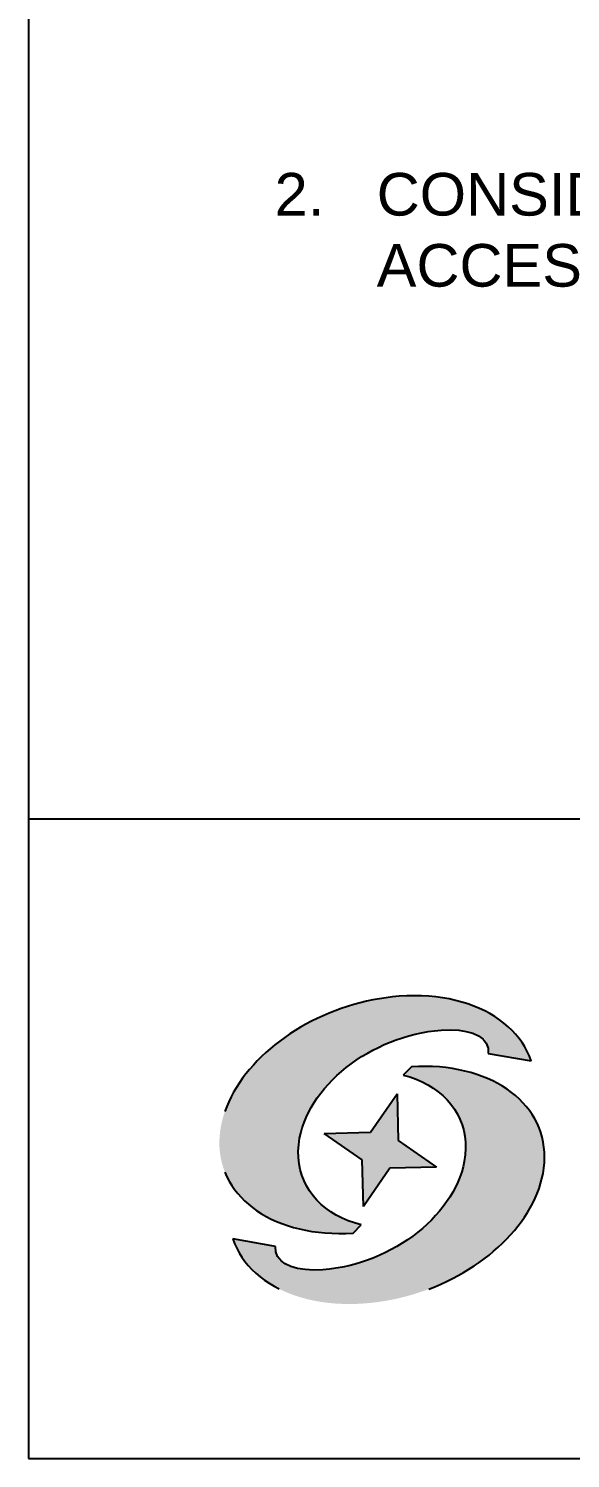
# Model space of a CAD drawing. Header units: millimetres. Extents: x 20 to 208, y 10 to 269.
# Drawn here: x 20 to 45.4, y 10 to 77.1 of the extents above; entities that cross this region are included whole.
import ezdxf

# ---------------------------------------------------------------- set-up
doc = ezdxf.new("R2010")
doc.units = ezdxf.units.MM
doc.header["$MEASUREMENT"] = 0
doc.layers.get('0').update_dxf_attribs({"linetype": 'CONTINUOUS'})
doc.layers.add('BOR-A1', color=7, linetype='CONTINUOUS')
doc.layers.add('G-ANNO-SYMB', color=5, linetype='CONTINUOUS')
doc.layers.add('N-ANNO-TEXT', color=2, linetype='CONTINUOUS', lineweight=25)
doc.styles.add('_CGS_2-5_NOTES', font='arial.ttf', dxfattribs={"height": 2.5})

msp = doc.modelspace()

# ---------------------------------------------------------------- hatches: boundary and pattern name
at = {"layer": 'BOR-A1', "linetype": 'Continuous'}
h = msp.add_hatch(color=7, dxfattribs=at)
h.paths.add_polyline_path([(43.57, 28.64), (43.484, 28.866), (43.383, 29.086), (43.267, 29.299), (43.138, 29.504), (42.994, 29.703), (42.837, 29.893), (42.667, 30.076), (42.485, 30.25), (42.289, 30.416), (42.082, 30.573), (41.863, 30.721), (41.632, 30.86), (41.39, 30.989), (41.138, 31.108), (40.874, 31.218), (40.601, 31.316), (40.318, 31.404), (40.025, 31.482), (39.723, 31.548), (39.412, 31.602), (39.093, 31.645), (38.765, 31.676), (38.43, 31.694), (38.087, 31.7), (37.736, 31.693), (37.379, 31.673), (37.068, 31.645), (36.759, 31.608), (36.451, 31.561), (36.145, 31.506), (35.842, 31.441), (35.541, 31.368), (35.244, 31.287), (34.949, 31.198), (34.659, 31.101), (34.372, 30.996), (34.089, 30.884), (33.81, 30.765), (33.536, 30.638), (33.268, 30.505), (33.004, 30.365), (32.746, 30.219), (32.494, 30.066), (32.248, 29.908), (32.009, 29.744), (31.776, 29.574), (31.551, 29.399), (31.332, 29.218), (31.121, 29.033), (30.919, 28.843), (30.724, 28.649), (30.538, 28.45), (30.36, 28.247), (30.192, 28.041), (30.033, 27.831), (29.883, 27.617), (29.743, 27.4), (29.614, 27.18), (29.495, 26.957), (29.387, 26.732), (29.29, 26.504), (29.204, 26.274), (29.13, 26.042), (29.068, 25.809), (29.019, 25.573), (28.978, 25.315), (28.954, 25.062), (28.945, 24.812), (28.952, 24.568), (28.974, 24.328), (29.01, 24.093), (29.062, 23.864), (29.127, 23.641), (29.207, 23.423), (29.3, 23.211), (29.407, 23.006), (29.527, 22.807), (29.66, 22.615), (29.805, 22.43), (29.962, 22.252), (30.131, 22.081), (30.312, 21.918), (30.504, 21.764), (30.708, 21.617), (30.921, 21.479), (31.146, 21.349), (31.38, 21.228), (31.625, 21.116), (31.879, 21.014), (32.142, 20.921), (32.414, 20.838), (32.695, 20.764), (32.984, 20.702), (33.281, 20.649), (33.586, 20.607), (33.898, 20.576), (34.218, 20.557), (34.545, 20.548), (34.878, 20.552), (35.217, 20.567), (35.579, 20.937), (34.684, 21.254), (33.794, 21.796), (33.063, 22.642), (32.663, 23.674), (32.641, 24.697), (32.843, 25.627), (33.291, 26.576), (33.941, 27.459), (34.764, 28.254), (35.731, 28.938), (36.675, 29.419), (37.533, 29.744), (38.428, 29.975), (39.473, 30.117), (40.573, 30.062), (41.382, 29.688), (41.646, 28.978)])
h.paths.add_polyline_path([(37.895, 17.653), (38.19, 17.741), (38.481, 17.838), (38.768, 17.942), (39.051, 18.054), (39.329, 18.173), (39.603, 18.3), (39.871, 18.433), (40.135, 18.572), (40.393, 18.718), (40.645, 18.871), (40.891, 19.029), (41.13, 19.193), (41.363, 19.363), (41.589, 19.538), (41.807, 19.718), (42.018, 19.903), (42.221, 20.093), (42.415, 20.287), (42.602, 20.485), (42.779, 20.688), (42.948, 20.895), (43.107, 21.105), (43.256, 21.319), (43.396, 21.536), (43.525, 21.755), (43.644, 21.978), (43.752, 22.204), (43.849, 22.431), (43.935, 22.661), (44.009, 22.893), (44.071, 23.127), (44.121, 23.362), (44.161, 23.619), (44.186, 23.872), (44.194, 24.121), (44.188, 24.365), (44.166, 24.605), (44.129, 24.839), (44.078, 25.068), (44.013, 25.291), (43.934, 25.509), (43.841, 25.721), (43.734, 25.926), (43.615, 26.125), (43.483, 26.317), (43.338, 26.502), (43.182, 26.68), (43.013, 26.851), (42.833, 27.014), (42.641, 27.169), (42.439, 27.316), (42.226, 27.454), (42.002, 27.584), (41.769, 27.705), (41.525, 27.817), (41.272, 27.92), (41.01, 28.013), (40.739, 28.096), (40.459, 28.17), (40.171, 28.233), (39.875, 28.286), (39.571, 28.328), (39.26, 28.359), (38.942, 28.379), (38.616, 28.387), (38.285, 28.384), (37.947, 28.369), (37.576, 27.998), (38.468, 27.678), (39.353, 27.134), (40.081, 26.289), (40.477, 25.26), (40.498, 24.246), (40.296, 23.317), (39.848, 22.367), (39.198, 21.482), (38.375, 20.685), (37.408, 20), (36.465, 19.518), (35.606, 19.192), (34.711, 18.961), (33.665, 18.818), (32.567, 18.875), (31.758, 19.252), (31.493, 19.958), (29.569, 20.304), (29.656, 20.076), (29.757, 19.856), (29.872, 19.642), (30.002, 19.436), (30.146, 19.237), (30.303, 19.046), (30.473, 18.863), (30.656, 18.688), (30.852, 18.522), (31.059, 18.365), (31.279, 18.216), (31.51, 18.078), (31.752, 17.948), (32.005, 17.829), (32.268, 17.72), (32.542, 17.621), (32.825, 17.534), (33.118, 17.457), (33.42, 17.391), (33.73, 17.337), (34.05, 17.295), (34.377, 17.265), (34.712, 17.247), (35.054, 17.242), (35.404, 17.249), (35.76, 17.27), (36.071, 17.298), (36.38, 17.335), (36.688, 17.381), (36.994, 17.436), (37.297, 17.5), (37.598, 17.572)])
msp.add_hatch(color=51, dxfattribs=at).paths.add_polyline_path([(37.281, 27.094), (36.039, 25.294), (33.853, 25.245), (35.645, 24.003), (35.702, 21.816), (36.944, 23.609), (39.13, 23.666), (37.33, 24.908)])

# ---------------------------------------------------------------- linework, layer by layer
for q in [(181.992, 40), (181.992, 40), (181.992, 40), (181.992, 40), (206, 40), (96.559, 40)]:
    msp.add_line((20, 40), q)
at = {"layer": 'BOR-A1', "color": 7, "linetype": 'Continuous'}
for p, q in [((36.451, 31.561), (36.145, 31.506)), ((36.759, 31.608), (36.451, 31.561)), ((37.068, 31.645), (36.759, 31.608)), ((37.379, 31.673), (37.068, 31.645)), ((37.736, 31.693), (37.379, 31.673)), ((38.087, 31.7), (37.736, 31.693)), ((38.43, 31.694), (38.087, 31.7)), ((38.765, 31.676), (38.43, 31.694)), ((39.093, 31.645), (38.765, 31.676)), ((39.412, 31.602), (39.093, 31.645)), ((39.723, 31.548), (39.412, 31.602)), ((40.025, 31.482), (39.723, 31.548)), ((34.089, 30.884), (33.81, 30.765)), ((34.372, 30.996), (34.089, 30.884)), ((34.659, 31.101), (34.372, 30.996)), ((34.949, 31.198), (34.659, 31.101)), ((35.244, 31.287), (34.949, 31.198)), ((35.541, 31.368), (35.244, 31.287)), ((35.842, 31.441), (35.541, 31.368)), ((36.145, 31.506), (35.842, 31.441)), ((40.318, 31.404), (40.025, 31.482)), ((40.601, 31.316), (40.318, 31.404)), ((40.874, 31.218), (40.601, 31.316)), ((41.138, 31.108), (40.874, 31.218)), ((41.39, 30.989), (41.138, 31.108)), ((41.632, 30.86), (41.39, 30.989)), ((41.863, 30.721), (41.632, 30.86)), ((32.746, 30.219), (32.494, 30.066)), ((33.004, 30.365), (32.746, 30.219)), ((33.268, 30.505), (33.004, 30.365)), ((33.536, 30.638), (33.268, 30.505)), ((33.81, 30.765), (33.536, 30.638)), ((42.082, 30.573), (41.863, 30.721)), ((42.289, 30.416), (42.082, 30.573)), ((42.485, 30.25), (42.289, 30.416)), ((42.667, 30.076), (42.485, 30.25)), ((31.776, 29.574), (31.551, 29.399)), ((32.009, 29.744), (31.776, 29.574)), ((32.248, 29.908), (32.009, 29.744)), ((32.494, 30.066), (32.248, 29.908)), ((36.678, 29.408), (36.958, 29.526)), ((36.958, 29.526), (37.243, 29.635)), ((37.243, 29.635), (37.533, 29.733)), ((37.533, 29.733), (37.828, 29.82)), ((37.828, 29.82), (38.125, 29.897)), ((38.125, 29.897), (38.426, 29.962)), ((38.426, 29.962), (38.73, 30.016)), ((38.73, 30.016), (39.036, 30.057)), ((39.036, 30.057), (39.344, 30.087)), ((39.344, 30.087), (39.771, 30.102)), ((39.771, 30.102), (40.167, 30.082)), ((40.167, 30.082), (40.524, 30.028)), ((40.524, 30.028), (40.838, 29.939)), ((40.838, 29.939), (41.103, 29.817)), ((41.103, 29.817), (41.313, 29.661)), ((41.313, 29.661), (41.462, 29.471)), ((42.837, 29.893), (42.667, 30.076)), ((42.994, 29.703), (42.837, 29.893)), ((43.138, 29.504), (42.994, 29.703)), ((30.919, 28.843), (30.724, 28.649)), ((31.121, 29.033), (30.919, 28.843)), ((31.332, 29.218), (31.121, 29.033)), ((31.551, 29.399), (31.332, 29.218)), ((35.367, 28.681), (35.616, 28.843)), ((35.616, 28.843), (35.871, 28.998)), ((35.871, 28.998), (36.134, 29.143)), ((36.134, 29.143), (36.403, 29.28)), ((36.403, 29.28), (36.678, 29.408)), ((41.462, 29.471), (41.545, 29.248)), ((41.545, 29.248), (41.556, 28.993)), ((41.556, 28.993), (43.57, 28.64)), ((43.267, 29.299), (43.138, 29.504)), ((43.383, 29.086), (43.267, 29.299)), ((43.484, 28.866), (43.383, 29.086)), ((43.57, 28.64), (43.484, 28.866)), ((30.36, 28.247), (30.192, 28.041)), ((30.538, 28.45), (30.36, 28.247)), ((30.724, 28.649), (30.538, 28.45)), ((34.671, 28.149), (34.895, 28.333)), ((34.895, 28.333), (35.127, 28.511)), ((35.127, 28.511), (35.367, 28.681)), ((37.947, 28.369), (37.56, 27.982)), ((38.285, 28.384), (37.947, 28.369)), ((38.616, 28.387), (38.285, 28.384)), ((38.942, 28.379), (38.616, 28.387)), ((39.26, 28.359), (38.942, 28.379)), ((39.571, 28.328), (39.26, 28.359)), ((39.875, 28.286), (39.571, 28.328)), ((40.171, 28.233), (39.875, 28.286)), ((40.459, 28.17), (40.171, 28.233)), ((40.739, 28.096), (40.459, 28.17)), ((29.883, 27.617), (29.743, 27.4)), ((30.033, 27.831), (29.883, 27.617)), ((30.192, 28.041), (30.033, 27.831)), ((33.873, 27.346), (34.057, 27.556)), ((34.057, 27.556), (34.252, 27.759)), ((34.252, 27.759), (34.457, 27.957)), ((34.457, 27.957), (34.671, 28.149)), ((37.56, 27.982), (37.873, 27.892)), ((37.873, 27.892), (38.171, 27.784)), ((38.171, 27.784), (38.454, 27.661)), ((38.454, 27.661), (38.722, 27.521)), ((38.722, 27.521), (38.974, 27.367)), ((41.01, 28.013), (40.739, 28.096)), ((41.272, 27.92), (41.01, 28.013)), ((41.525, 27.817), (41.272, 27.92)), ((41.769, 27.705), (41.525, 27.817)), ((42.002, 27.584), (41.769, 27.705)), ((42.226, 27.454), (42.002, 27.584)), ((29.495, 26.957), (29.387, 26.732)), ((29.614, 27.18), (29.495, 26.957)), ((29.743, 27.4), (29.614, 27.18)), ((33.388, 26.687), (33.538, 26.911)), ((33.538, 26.911), (33.699, 27.131)), ((33.699, 27.131), (33.873, 27.346)), ((38.974, 27.367), (39.209, 27.197)), ((39.209, 27.197), (39.426, 27.014)), ((39.426, 27.014), (39.625, 26.817)), ((42.439, 27.316), (42.226, 27.454)), ((42.641, 27.169), (42.439, 27.316)), ((42.833, 27.014), (42.641, 27.169)), ((43.013, 26.851), (42.833, 27.014)), ((43.182, 26.68), (43.013, 26.851)), ((29.29, 26.504), (29.204, 26.274)), ((29.387, 26.732), (29.29, 26.504)), ((33.014, 25.989), (33.125, 26.225)), ((33.125, 26.225), (33.25, 26.458)), ((33.25, 26.458), (33.388, 26.687)), ((39.625, 26.817), (39.806, 26.608)), ((39.806, 26.608), (39.967, 26.386)), ((39.967, 26.386), (40.108, 26.152)), ((43.338, 26.502), (43.182, 26.68)), ((43.483, 26.317), (43.338, 26.502)), ((43.615, 26.125), (43.483, 26.317)), ((32.764, 25.262), (32.833, 25.507)), ((32.833, 25.507), (32.916, 25.749)), ((32.916, 25.749), (33.014, 25.989)), ((40.108, 26.152), (40.228, 25.907)), ((40.228, 25.907), (40.326, 25.652)), ((40.326, 25.652), (40.403, 25.386)), ((43.734, 25.926), (43.615, 26.125)), ((43.841, 25.721), (43.734, 25.926)), ((43.934, 25.509), (43.841, 25.721)), ((44.013, 25.291), (43.934, 25.509)), ((32.666, 24.705), (32.71, 25.014)), ((32.71, 25.014), (32.764, 25.262)), ((40.403, 25.386), (40.456, 25.112)), ((40.456, 25.112), (40.486, 24.828)), ((40.486, 24.828), (40.492, 24.536)), ((44.078, 25.068), (44.013, 25.291)), ((44.129, 24.839), (44.078, 25.068)), ((44.166, 24.605), (44.129, 24.839)), ((32.647, 24.403), (32.666, 24.705)), ((32.653, 24.109), (32.647, 24.403)), ((40.474, 24.236), (40.429, 23.929)), ((40.492, 24.536), (40.474, 24.236)), ((44.188, 24.365), (44.166, 24.605)), ((44.194, 24.121), (44.188, 24.365)), ((32.684, 23.824), (32.653, 24.109)), ((32.738, 23.547), (32.684, 23.824)), ((32.815, 23.281), (32.738, 23.547)), ((40.376, 23.682), (40.307, 23.437)), ((40.429, 23.929), (40.376, 23.682)), ((44.121, 23.362), (44.161, 23.619)), ((44.161, 23.619), (44.186, 23.872)), ((44.186, 23.872), (44.194, 24.121)), ((29.207, 23.423), (29.3, 23.211)), ((29.3, 23.211), (29.407, 23.006)), ((29.407, 23.006), (29.527, 22.807)), ((29.527, 22.807), (29.66, 22.615)), ((32.914, 23.024), (32.815, 23.281)), ((33.035, 22.779), (32.914, 23.024)), ((40.125, 22.954), (40.014, 22.718)), ((40.223, 23.194), (40.125, 22.954)), ((40.307, 23.437), (40.223, 23.194)), ((43.935, 22.661), (44.009, 22.893)), ((44.009, 22.893), (44.071, 23.127)), ((44.071, 23.127), (44.121, 23.362)), ((29.66, 22.615), (29.805, 22.43)), ((29.805, 22.43), (29.962, 22.252)), ((29.962, 22.252), (30.131, 22.081)), ((33.177, 22.545), (33.035, 22.779)), ((33.339, 22.322), (33.177, 22.545)), ((33.52, 22.113), (33.339, 22.322)), ((39.751, 22.256), (39.602, 22.031)), ((39.889, 22.485), (39.751, 22.256)), ((40.014, 22.718), (39.889, 22.485)), ((43.644, 21.978), (43.752, 22.204)), ((43.752, 22.204), (43.849, 22.431)), ((43.849, 22.431), (43.935, 22.661)), ((30.131, 22.081), (30.312, 21.918)), ((30.312, 21.918), (30.504, 21.764)), ((30.504, 21.764), (30.708, 21.617)), ((30.708, 21.617), (30.921, 21.479)), ((30.921, 21.479), (31.146, 21.349)), ((33.721, 21.916), (33.52, 22.113)), ((33.939, 21.733), (33.721, 21.916)), ((34.175, 21.564), (33.939, 21.733)), ((34.428, 21.41), (34.175, 21.564)), ((39.266, 21.596), (39.082, 21.386)), ((39.44, 21.811), (39.266, 21.596)), ((39.602, 22.031), (39.44, 21.811)), ((43.256, 21.319), (43.396, 21.536)), ((43.396, 21.536), (43.525, 21.755)), ((43.525, 21.755), (43.644, 21.978)), ((31.146, 21.349), (31.38, 21.228)), ((31.38, 21.228), (31.625, 21.116)), ((31.625, 21.116), (31.879, 21.014)), ((31.879, 21.014), (32.142, 20.921)), ((32.142, 20.921), (32.414, 20.838)), ((32.414, 20.838), (32.695, 20.764)), ((34.697, 21.271), (34.428, 21.41)), ((34.982, 21.149), (34.697, 21.271)), ((35.282, 21.042), (34.982, 21.149)), ((35.217, 20.567), (35.595, 20.953)), ((35.595, 20.953), (35.282, 21.042)), ((38.468, 20.791), (38.245, 20.606)), ((38.683, 20.983), (38.468, 20.791)), ((38.887, 21.181), (38.683, 20.983)), ((39.082, 21.386), (38.887, 21.181)), ((42.779, 20.688), (42.948, 20.895)), ((42.948, 20.895), (43.107, 21.105)), ((43.107, 21.105), (43.256, 21.319)), ((31.583, 19.942), (29.569, 20.304)), ((29.569, 20.304), (29.656, 20.076)), ((32.695, 20.764), (32.984, 20.702)), ((32.984, 20.702), (33.281, 20.649)), ((33.281, 20.649), (33.586, 20.607)), ((33.586, 20.607), (33.898, 20.576)), ((33.898, 20.576), (34.218, 20.557)), ((34.218, 20.557), (34.545, 20.548)), ((34.545, 20.548), (34.878, 20.552)), ((34.878, 20.552), (35.217, 20.567)), ((37.772, 20.258), (37.523, 20.095)), ((38.012, 20.428), (37.772, 20.258)), ((38.245, 20.606), (38.012, 20.428)), ((42.221, 20.093), (42.415, 20.287)), ((42.415, 20.287), (42.602, 20.485)), ((42.602, 20.485), (42.779, 20.688)), ((29.656, 20.076), (29.757, 19.856)), ((29.757, 19.856), (29.872, 19.642)), ((29.872, 19.642), (30.002, 19.436)), ((31.594, 19.689), (31.583, 19.942)), ((31.677, 19.468), (31.594, 19.689)), ((31.826, 19.279), (31.677, 19.468)), ((36.462, 19.529), (36.181, 19.41)), ((36.736, 19.657), (36.462, 19.529)), ((37.005, 19.794), (36.736, 19.657)), ((37.268, 19.94), (37.005, 19.794)), ((37.523, 20.095), (37.268, 19.94)), ((41.363, 19.363), (41.589, 19.538)), ((41.589, 19.538), (41.807, 19.718)), ((41.807, 19.718), (42.018, 19.903)), ((42.018, 19.903), (42.221, 20.093)), ((30.002, 19.436), (30.146, 19.237)), ((30.146, 19.237), (30.303, 19.046)), ((30.303, 19.046), (30.473, 18.863)), ((30.473, 18.863), (30.656, 18.688)), ((32.036, 19.122), (31.826, 19.279)), ((32.301, 18.999), (32.036, 19.122)), ((32.615, 18.909), (32.301, 18.999)), ((32.973, 18.854), (32.615, 18.909)), ((33.368, 18.834), (32.973, 18.854)), ((33.795, 18.849), (33.368, 18.834)), ((34.103, 18.878), (33.795, 18.849)), ((34.409, 18.92), (34.103, 18.878)), ((34.713, 18.973), (34.409, 18.92)), ((35.014, 19.039), (34.713, 18.973)), ((35.312, 19.116), (35.014, 19.039)), ((35.606, 19.203), (35.312, 19.116)), ((35.896, 19.302), (35.606, 19.203)), ((36.181, 19.41), (35.896, 19.302)), ((40.393, 18.718), (40.645, 18.871)), ((40.645, 18.871), (40.891, 19.029)), ((40.891, 19.029), (41.13, 19.193)), ((41.13, 19.193), (41.363, 19.363)), ((30.656, 18.688), (30.852, 18.522)), ((30.852, 18.522), (31.059, 18.365)), ((31.059, 18.365), (31.279, 18.216)), ((31.279, 18.216), (31.51, 18.078)), ((39.051, 18.054), (39.329, 18.173)), ((39.329, 18.173), (39.603, 18.3)), ((39.603, 18.3), (39.871, 18.433)), ((39.871, 18.433), (40.135, 18.572)), ((40.135, 18.572), (40.393, 18.718)), ((31.51, 18.078), (31.752, 17.948)), ((38.768, 17.942), (39.051, 18.054))]:
    msp.add_line(p, q, dxfattribs=at)
at = {"layer": 'BOR-A1', "color": 51, "linetype": 'Continuous'}
for p, q in [((36.039, 25.294), (37.281, 27.094)), ((37.281, 27.094), (37.33, 24.908)), ((33.853, 25.245), (36.039, 25.294)), ((35.645, 24.003), (33.853, 25.245)), ((37.33, 24.908), (39.13, 23.666)), ((35.702, 21.816), (35.645, 24.003)), ((36.944, 23.609), (35.702, 21.816)), ((39.13, 23.666), (36.944, 23.609))]:
    msp.add_line(p, q, dxfattribs=at)
at = {"layer": 'G-ANNO-SYMB'}
for p, q in [((20, 269), (20, 10)), ((20, 10), (206, 10)), ((26, 10), (206, 10))]:
    msp.add_line(p, q, dxfattribs=at)

# ---------------------------------------------------------------- texts
at = {"layer": 'N-ANNO-TEXT', "char_height": 2, "attachment_point": 1, "style": '_CGS_2-5_NOTES'}
for s, insert, width in [('2.', (31.535, 70.293), 171.48633), ('\\A1;CONSIDER ADEQUATE CLEARANCE FOR SERVICING AND ACCESSIBILITY FOR MAINTENANCE.', (36.323, 70.293), 88.1394)]:
    msp.add_mtext(s, dxfattribs=dict(at, insert=insert, width=width))

doc.saveas('drawing.dxf')
